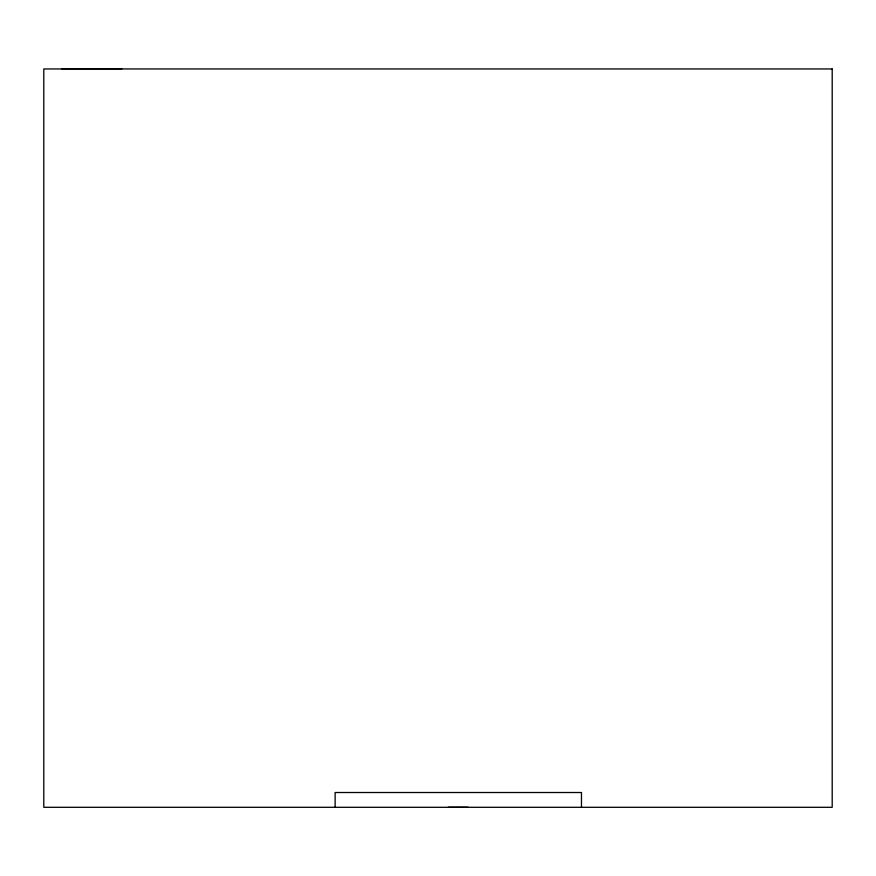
<?xml version="1.0" encoding="UTF-8"?>
<svg xmlns="http://www.w3.org/2000/svg" width="876" height="876" viewBox="0 0 876 876"><rect width="100%" height="100%" fill="white"/><g stroke="black" fill="none" stroke-linecap="round" stroke-linejoin="round"><path stroke-width="1.31" d="M61.528 68.7L121.873 68.7M448.49 807.234L468.123 807.234M581.478 807.3L581.478 792.517L335.136 792.517L335.136 807.3M832.2 68.952L43.8 68.952L43.8 807.3L832.2 807.3L832.2 68.952"/></g></svg>
